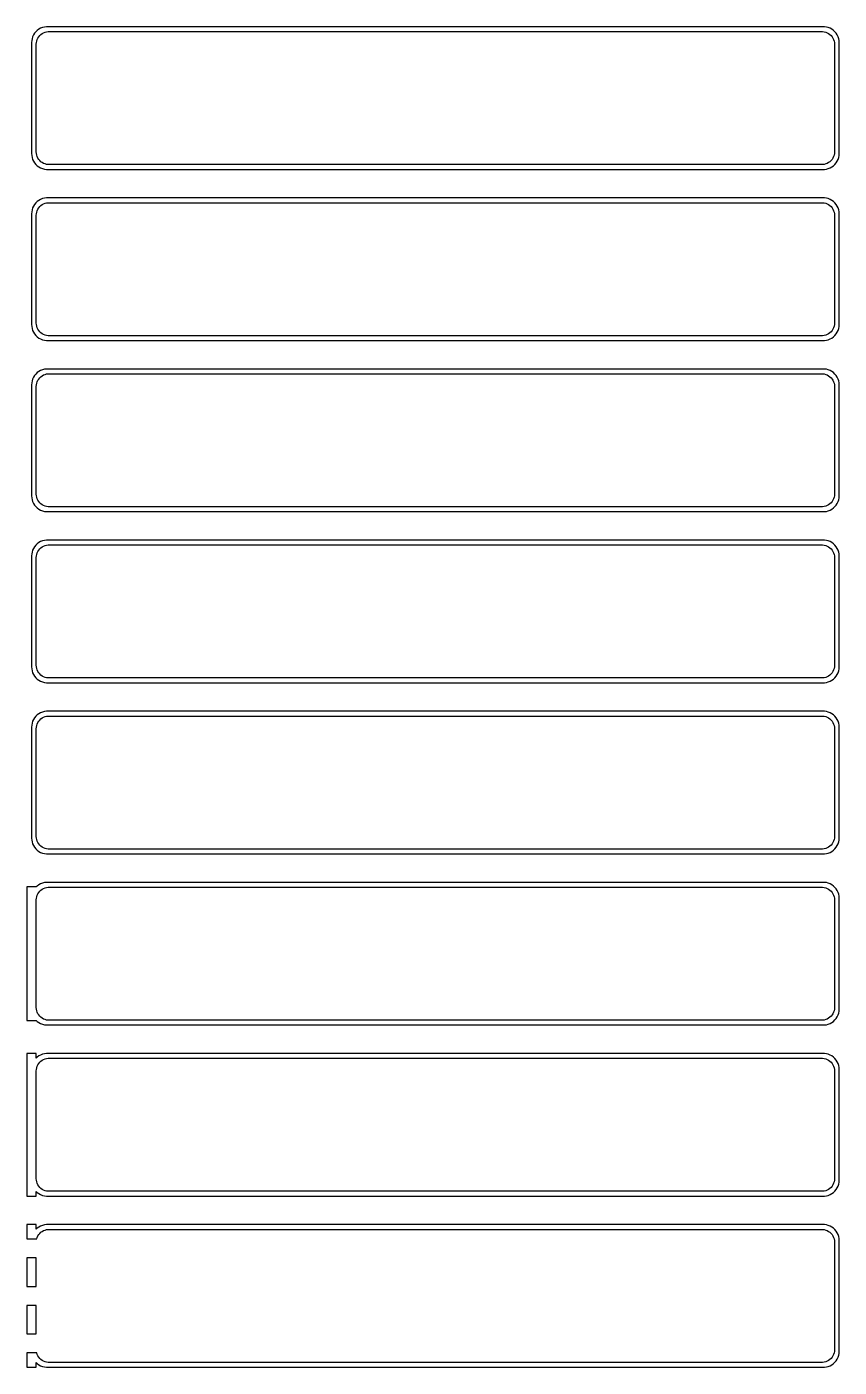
# Model space of a CAD drawing. Header units: metres. Extents: x -129 to 128, y 788 to 1588.
# Drawn here: x -129 to 127.5, y 1165.5 to 1588.5 of the extents above; entities that cross this region are included whole.
import ezdxf

# ---------------------------------------------------------------- set-up
doc = ezdxf.new("R2010")
doc.units = ezdxf.units.M

msp = doc.modelspace()

# ---------------------------------------------------------------- linework, layer by layer
for p, q in [((-126.545, 1586.44), (-126.882, 1585.91)), ((-126.145, 1586.92), (-126.545, 1586.44)), ((-125.687, 1587.35), (-126.145, 1586.92)), ((-125.179, 1587.72), (-125.687, 1587.35)), ((-124.629, 1588.02), (-125.179, 1587.72)), ((-124.045, 1588.26), (-124.629, 1588.02)), ((-124.55, 1586.08), (-124.143, 1586.38)), ((-124.143, 1586.38), (-123.703, 1586.62)), ((-123.437, 1588.41), (-124.045, 1588.26)), ((-123.703, 1586.62), (-123.236, 1586.8)), ((-122.814, 1588.49), (-123.437, 1588.41)), ((-123.236, 1586.8), (-122.75, 1586.93)), ((122.814, 1588.49), (-122.814, 1588.49)), ((-122.75, 1586.93), (-122.251, 1586.99)), ((-122.251, 1586.99), (122.251, 1586.99)), ((122.251, 1586.99), (122.75, 1586.93)), ((122.75, 1586.93), (123.236, 1586.8)), ((123.437, 1588.41), (122.814, 1588.49)), ((123.236, 1586.8), (123.703, 1586.62)), ((124.045, 1588.26), (123.437, 1588.41)), ((123.703, 1586.62), (124.143, 1586.38)), ((124.629, 1588.02), (124.045, 1588.26)), ((124.143, 1586.38), (124.55, 1586.08)), ((125.179, 1587.72), (124.629, 1588.02)), ((125.687, 1587.35), (125.179, 1587.72)), ((126.145, 1586.92), (125.687, 1587.35)), ((126.545, 1586.44), (126.145, 1586.92)), ((126.882, 1585.91), (126.545, 1586.44)), ((-127.461, 1584.13), (-127.5, 1583.5)), ((-127.5, 1583.5), (-127.5, 1548.5)), ((-127.343, 1584.74), (-127.461, 1584.13)), ((-127.149, 1585.34), (-127.343, 1584.74)), ((-126.882, 1585.91), (-127.149, 1585.34)), ((-126, 1583), (-125.968, 1583.5)), ((-126, 1549), (-126, 1583)), ((-125.968, 1583.5), (-125.874, 1583.99)), ((-125.874, 1583.99), (-125.719, 1584.47)), ((-125.719, 1584.47), (-125.505, 1584.93)), ((-125.505, 1584.93), (-125.236, 1585.35)), ((-125.236, 1585.35), (-124.916, 1585.74)), ((-124.916, 1585.74), (-124.55, 1586.08)), ((124.55, 1586.08), (124.916, 1585.74)), ((124.916, 1585.74), (125.236, 1585.35)), ((125.236, 1585.35), (125.505, 1584.93)), ((125.505, 1584.93), (125.719, 1584.47)), ((125.719, 1584.47), (125.874, 1583.99)), ((125.874, 1583.99), (125.968, 1583.5)), ((125.968, 1583.5), (126, 1583)), ((126, 1583), (126, 1549)), ((127.149, 1585.34), (126.882, 1585.91)), ((127.343, 1584.74), (127.149, 1585.34)), ((127.461, 1584.13), (127.343, 1584.74)), ((127.5, 1583.5), (127.461, 1584.13)), ((127.5, 1548.5), (127.5, 1583.5)), ((-127.5, 1548.5), (-127.461, 1547.87)), ((-125.968, 1548.5), (-126, 1549)), ((-125.874, 1548.01), (-125.968, 1548.5)), ((125.968, 1548.5), (125.874, 1548.01)), ((126, 1549), (125.968, 1548.5)), ((127.461, 1547.87), (127.5, 1548.5)), ((-127.461, 1547.87), (-127.343, 1547.26)), ((-127.343, 1547.26), (-127.149, 1546.66)), ((-127.149, 1546.66), (-126.882, 1546.09)), ((-126.882, 1546.09), (-126.545, 1545.56)), ((-126.545, 1545.56), (-126.145, 1545.08)), ((-126.145, 1545.08), (-125.687, 1544.65)), ((-125.719, 1547.53), (-125.874, 1548.01)), ((-125.505, 1547.07), (-125.719, 1547.53)), ((-125.687, 1544.65), (-125.179, 1544.28)), ((-125.236, 1546.65), (-125.505, 1547.07)), ((-124.916, 1546.26), (-125.236, 1546.65)), ((-125.179, 1544.28), (-124.629, 1543.98)), ((-124.55, 1545.92), (-124.916, 1546.26)), ((-124.629, 1543.98), (-124.045, 1543.74)), ((-124.143, 1545.62), (-124.55, 1545.92)), ((-123.703, 1545.38), (-124.143, 1545.62)), ((-123.236, 1545.2), (-123.703, 1545.38)), ((-122.75, 1545.07), (-123.236, 1545.2)), ((-122.251, 1545.01), (-122.75, 1545.07)), ((122.251, 1545.01), (-122.251, 1545.01)), ((122.75, 1545.07), (122.251, 1545.01)), ((123.236, 1545.2), (122.75, 1545.07)), ((123.703, 1545.38), (123.236, 1545.2)), ((124.143, 1545.62), (123.703, 1545.38)), ((124.045, 1543.74), (124.629, 1543.98)), ((124.55, 1545.92), (124.143, 1545.62)), ((124.916, 1546.26), (124.55, 1545.92)), ((124.629, 1543.98), (125.179, 1544.28)), ((125.236, 1546.65), (124.916, 1546.26)), ((125.179, 1544.28), (125.687, 1544.65)), ((125.505, 1547.07), (125.236, 1546.65)), ((125.719, 1547.53), (125.505, 1547.07)), ((125.687, 1544.65), (126.145, 1545.08)), ((125.874, 1548.01), (125.719, 1547.53)), ((126.145, 1545.08), (126.545, 1545.56)), ((126.545, 1545.56), (126.882, 1546.09)), ((126.882, 1546.09), (127.149, 1546.66)), ((127.149, 1546.66), (127.343, 1547.26)), ((127.343, 1547.26), (127.461, 1547.87)), ((-124.045, 1543.74), (-123.437, 1543.59)), ((-123.437, 1543.59), (-122.814, 1543.51)), ((-122.814, 1543.51), (122.814, 1543.51)), ((122.814, 1543.51), (123.437, 1543.59)), ((123.437, 1543.59), (124.045, 1543.74)), ((-127.149, 1531.34), (-127.343, 1530.74)), ((-126.882, 1531.91), (-127.149, 1531.34)), ((-126.545, 1532.44), (-126.882, 1531.91)), ((-126.145, 1532.92), (-126.545, 1532.44)), ((-125.687, 1533.35), (-126.145, 1532.92)), ((-125.179, 1533.72), (-125.687, 1533.35)), ((-125.505, 1530.93), (-125.236, 1531.35)), ((-125.236, 1531.35), (-124.916, 1531.74)), ((-124.629, 1534.02), (-125.179, 1533.72)), ((-124.916, 1531.74), (-124.55, 1532.08)), ((-124.045, 1534.26), (-124.629, 1534.02)), ((-124.55, 1532.08), (-124.143, 1532.38)), ((-124.143, 1532.38), (-123.703, 1532.62)), ((-123.437, 1534.41), (-124.045, 1534.26)), ((-123.703, 1532.62), (-123.236, 1532.8)), ((-122.814, 1534.49), (-123.437, 1534.41)), ((-123.236, 1532.8), (-122.75, 1532.93)), ((122.814, 1534.49), (-122.814, 1534.49)), ((-122.75, 1532.93), (-122.251, 1532.99)), ((-122.251, 1532.99), (122.251, 1532.99)), ((122.251, 1532.99), (122.75, 1532.93)), ((122.75, 1532.93), (123.236, 1532.8)), ((123.437, 1534.41), (122.814, 1534.49)), ((123.236, 1532.8), (123.703, 1532.62)), ((124.045, 1534.26), (123.437, 1534.41)), ((123.703, 1532.62), (124.143, 1532.38)), ((124.629, 1534.02), (124.045, 1534.26)), ((124.143, 1532.38), (124.55, 1532.08)), ((124.55, 1532.08), (124.916, 1531.74)), ((125.179, 1533.72), (124.629, 1534.02)), ((124.916, 1531.74), (125.236, 1531.35)), ((125.687, 1533.35), (125.179, 1533.72)), ((125.236, 1531.35), (125.505, 1530.93)), ((126.145, 1532.92), (125.687, 1533.35)), ((126.545, 1532.44), (126.145, 1532.92)), ((126.882, 1531.91), (126.545, 1532.44)), ((127.149, 1531.34), (126.882, 1531.91)), ((127.343, 1530.74), (127.149, 1531.34)), ((-127.461, 1530.13), (-127.5, 1529.5)), ((-127.5, 1529.5), (-127.5, 1494.5)), ((-127.343, 1530.74), (-127.461, 1530.13)), ((-126, 1529), (-125.968, 1529.5)), ((-126, 1495), (-126, 1529)), ((-125.968, 1529.5), (-125.874, 1529.99)), ((-125.874, 1529.99), (-125.719, 1530.47)), ((-125.719, 1530.47), (-125.505, 1530.93)), ((125.505, 1530.93), (125.719, 1530.47)), ((125.719, 1530.47), (125.874, 1529.99)), ((125.874, 1529.99), (125.968, 1529.5)), ((125.968, 1529.5), (126, 1529)), ((126, 1529), (126, 1495)), ((127.461, 1530.13), (127.343, 1530.74)), ((127.5, 1529.5), (127.461, 1530.13)), ((127.5, 1494.5), (127.5, 1529.5)), ((-127.5, 1494.5), (-127.461, 1493.87)), ((-127.461, 1493.87), (-127.343, 1493.26)), ((-127.343, 1493.26), (-127.149, 1492.66)), ((-125.968, 1494.5), (-126, 1495)), ((-125.874, 1494.01), (-125.968, 1494.5)), ((-125.719, 1493.53), (-125.874, 1494.01)), ((-125.505, 1493.07), (-125.719, 1493.53)), ((125.719, 1493.53), (125.505, 1493.07)), ((125.874, 1494.01), (125.719, 1493.53)), ((125.968, 1494.5), (125.874, 1494.01)), ((126, 1495), (125.968, 1494.5)), ((127.149, 1492.66), (127.343, 1493.26)), ((127.343, 1493.26), (127.461, 1493.87)), ((127.461, 1493.87), (127.5, 1494.5)), ((-127.149, 1492.66), (-126.882, 1492.09)), ((-126.882, 1492.09), (-126.545, 1491.56)), ((-126.545, 1491.56), (-126.145, 1491.08)), ((-126.145, 1491.08), (-125.687, 1490.65)), ((-125.687, 1490.65), (-125.179, 1490.28)), ((-125.236, 1492.65), (-125.505, 1493.07)), ((-124.916, 1492.26), (-125.236, 1492.65)), ((-125.179, 1490.28), (-124.629, 1489.98)), ((-124.55, 1491.92), (-124.916, 1492.26)), ((-124.629, 1489.98), (-124.045, 1489.74)), ((-124.143, 1491.62), (-124.55, 1491.92)), ((-123.703, 1491.38), (-124.143, 1491.62)), ((-124.045, 1489.74), (-123.437, 1489.59)), ((-123.236, 1491.2), (-123.703, 1491.38)), ((-123.437, 1489.59), (-122.814, 1489.51)), ((-122.75, 1491.07), (-123.236, 1491.2)), ((-122.814, 1489.51), (122.814, 1489.51)), ((-122.251, 1491.01), (-122.75, 1491.07)), ((122.251, 1491.01), (-122.251, 1491.01)), ((122.75, 1491.07), (122.251, 1491.01)), ((123.236, 1491.2), (122.75, 1491.07)), ((122.814, 1489.51), (123.437, 1489.59)), ((123.703, 1491.38), (123.236, 1491.2)), ((123.437, 1489.59), (124.045, 1489.74)), ((124.143, 1491.62), (123.703, 1491.38)), ((124.045, 1489.74), (124.629, 1489.98)), ((124.55, 1491.92), (124.143, 1491.62)), ((124.916, 1492.26), (124.55, 1491.92)), ((124.629, 1489.98), (125.179, 1490.28)), ((125.236, 1492.65), (124.916, 1492.26)), ((125.179, 1490.28), (125.687, 1490.65)), ((125.505, 1493.07), (125.236, 1492.65)), ((125.687, 1490.65), (126.145, 1491.08)), ((126.145, 1491.08), (126.545, 1491.56)), ((126.545, 1491.56), (126.882, 1492.09)), ((126.882, 1492.09), (127.149, 1492.66)), ((-122.814, 1480.49), (-123.437, 1480.41)), ((122.814, 1480.49), (-122.814, 1480.49)), ((123.437, 1480.41), (122.814, 1480.49)), ((-127.343, 1476.74), (-127.461, 1476.13)), ((-127.149, 1477.34), (-127.343, 1476.74)), ((-126.882, 1477.91), (-127.149, 1477.34)), ((-126.545, 1478.44), (-126.882, 1477.91)), ((-126.145, 1478.92), (-126.545, 1478.44)), ((-125.687, 1479.35), (-126.145, 1478.92)), ((-125.874, 1475.99), (-125.719, 1476.47)), ((-125.719, 1476.47), (-125.505, 1476.93)), ((-125.179, 1479.72), (-125.687, 1479.35)), ((-125.505, 1476.93), (-125.236, 1477.35)), ((-125.236, 1477.35), (-124.916, 1477.74)), ((-124.629, 1480.02), (-125.179, 1479.72)), ((-124.916, 1477.74), (-124.55, 1478.08)), ((-124.045, 1480.26), (-124.629, 1480.02)), ((-124.55, 1478.08), (-124.143, 1478.38)), ((-124.143, 1478.38), (-123.703, 1478.62)), ((-123.437, 1480.41), (-124.045, 1480.26)), ((-123.703, 1478.62), (-123.236, 1478.8)), ((-123.236, 1478.8), (-122.75, 1478.93)), ((-122.75, 1478.93), (-122.251, 1478.99)), ((-122.251, 1478.99), (122.251, 1478.99)), ((122.251, 1478.99), (122.75, 1478.93)), ((122.75, 1478.93), (123.236, 1478.8)), ((123.236, 1478.8), (123.703, 1478.62)), ((124.045, 1480.26), (123.437, 1480.41)), ((123.703, 1478.62), (124.143, 1478.38)), ((124.629, 1480.02), (124.045, 1480.26)), ((124.143, 1478.38), (124.55, 1478.08)), ((124.55, 1478.08), (124.916, 1477.74)), ((125.179, 1479.72), (124.629, 1480.02)), ((124.916, 1477.74), (125.236, 1477.35)), ((125.687, 1479.35), (125.179, 1479.72)), ((125.236, 1477.35), (125.505, 1476.93)), ((125.505, 1476.93), (125.719, 1476.47)), ((126.145, 1478.92), (125.687, 1479.35)), ((125.719, 1476.47), (125.874, 1475.99)), ((126.545, 1478.44), (126.145, 1478.92)), ((126.882, 1477.91), (126.545, 1478.44)), ((127.149, 1477.34), (126.882, 1477.91)), ((127.343, 1476.74), (127.149, 1477.34)), ((127.461, 1476.13), (127.343, 1476.74)), ((-127.461, 1476.13), (-127.5, 1475.5)), ((-127.5, 1475.5), (-127.5, 1440.5)), ((-126, 1475), (-125.968, 1475.5)), ((-126, 1441), (-126, 1475)), ((-125.968, 1475.5), (-125.874, 1475.99)), ((125.874, 1475.99), (125.968, 1475.5)), ((125.968, 1475.5), (126, 1475)), ((126, 1475), (126, 1441)), ((127.5, 1475.5), (127.461, 1476.13)), ((127.5, 1440.5), (127.5, 1475.5)), ((-127.5, 1440.5), (-127.461, 1439.87)), ((-127.461, 1439.87), (-127.343, 1439.26)), ((-127.343, 1439.26), (-127.149, 1438.66)), ((-127.149, 1438.66), (-126.882, 1438.09)), ((-125.968, 1440.5), (-126, 1441)), ((-125.874, 1440.01), (-125.968, 1440.5)), ((-125.719, 1439.53), (-125.874, 1440.01)), ((-125.505, 1439.07), (-125.719, 1439.53)), ((-125.236, 1438.65), (-125.505, 1439.07)), ((-124.916, 1438.26), (-125.236, 1438.65)), ((-124.55, 1437.92), (-124.916, 1438.26)), ((124.916, 1438.26), (124.55, 1437.92)), ((125.236, 1438.65), (124.916, 1438.26)), ((125.505, 1439.07), (125.236, 1438.65)), ((125.719, 1439.53), (125.505, 1439.07)), ((125.874, 1440.01), (125.719, 1439.53)), ((125.968, 1440.5), (125.874, 1440.01)), ((126, 1441), (125.968, 1440.5)), ((126.882, 1438.09), (127.149, 1438.66)), ((127.149, 1438.66), (127.343, 1439.26)), ((127.343, 1439.26), (127.461, 1439.87)), ((127.461, 1439.87), (127.5, 1440.5)), ((-126.882, 1438.09), (-126.545, 1437.56)), ((-126.545, 1437.56), (-126.145, 1437.08)), ((-126.145, 1437.08), (-125.687, 1436.65)), ((-125.687, 1436.65), (-125.179, 1436.28)), ((-125.179, 1436.28), (-124.629, 1435.98)), ((-124.629, 1435.98), (-124.045, 1435.74)), ((-124.143, 1437.62), (-124.55, 1437.92)), ((-123.703, 1437.38), (-124.143, 1437.62)), ((-124.045, 1435.74), (-123.437, 1435.59)), ((-123.236, 1437.2), (-123.703, 1437.38)), ((-123.437, 1435.59), (-122.814, 1435.51)), ((-122.75, 1437.07), (-123.236, 1437.2)), ((-122.814, 1435.51), (122.814, 1435.51)), ((-122.251, 1437.01), (-122.75, 1437.07)), ((122.251, 1437.01), (-122.251, 1437.01)), ((122.75, 1437.07), (122.251, 1437.01)), ((123.236, 1437.2), (122.75, 1437.07)), ((122.814, 1435.51), (123.437, 1435.59)), ((123.703, 1437.38), (123.236, 1437.2)), ((123.437, 1435.59), (124.045, 1435.74)), ((124.143, 1437.62), (123.703, 1437.38)), ((124.045, 1435.74), (124.629, 1435.98)), ((124.55, 1437.92), (124.143, 1437.62)), ((124.629, 1435.98), (125.179, 1436.28)), ((125.179, 1436.28), (125.687, 1436.65)), ((125.687, 1436.65), (126.145, 1437.08)), ((126.145, 1437.08), (126.545, 1437.56)), ((126.545, 1437.56), (126.882, 1438.09)), ((-125.179, 1425.72), (-125.687, 1425.35)), ((-124.629, 1426.02), (-125.179, 1425.72)), ((-124.045, 1426.26), (-124.629, 1426.02)), ((-123.437, 1426.41), (-124.045, 1426.26)), ((-122.814, 1426.49), (-123.437, 1426.41)), ((122.814, 1426.49), (-122.814, 1426.49)), ((123.437, 1426.41), (122.814, 1426.49)), ((124.045, 1426.26), (123.437, 1426.41)), ((124.629, 1426.02), (124.045, 1426.26)), ((125.179, 1425.72), (124.629, 1426.02)), ((125.687, 1425.35), (125.179, 1425.72)), ((-127.461, 1422.13), (-127.5, 1421.5)), ((-127.5, 1421.5), (-127.5, 1386.5)), ((-127.343, 1422.74), (-127.461, 1422.13)), ((-127.149, 1423.34), (-127.343, 1422.74)), ((-126.882, 1423.91), (-127.149, 1423.34)), ((-126.545, 1424.44), (-126.882, 1423.91)), ((-126.145, 1424.92), (-126.545, 1424.44)), ((-125.687, 1425.35), (-126.145, 1424.92)), ((-126, 1421), (-125.968, 1421.5)), ((-125.968, 1421.5), (-125.874, 1421.99)), ((-125.874, 1421.99), (-125.719, 1422.47)), ((-125.719, 1422.47), (-125.505, 1422.93)), ((-125.505, 1422.93), (-125.236, 1423.35)), ((-125.236, 1423.35), (-124.916, 1423.74)), ((-124.916, 1423.74), (-124.55, 1424.08)), ((-124.55, 1424.08), (-124.143, 1424.38)), ((-124.143, 1424.38), (-123.703, 1424.62)), ((-123.703, 1424.62), (-123.236, 1424.8)), ((-123.236, 1424.8), (-122.75, 1424.93)), ((-122.75, 1424.93), (-122.251, 1424.99)), ((-122.251, 1424.99), (122.251, 1424.99)), ((122.251, 1424.99), (122.75, 1424.93)), ((122.75, 1424.93), (123.236, 1424.8)), ((123.236, 1424.8), (123.703, 1424.62)), ((123.703, 1424.62), (124.143, 1424.38)), ((124.143, 1424.38), (124.55, 1424.08)), ((124.55, 1424.08), (124.916, 1423.74)), ((124.916, 1423.74), (125.236, 1423.35)), ((125.236, 1423.35), (125.505, 1422.93)), ((125.505, 1422.93), (125.719, 1422.47)), ((126.145, 1424.92), (125.687, 1425.35)), ((125.719, 1422.47), (125.874, 1421.99)), ((125.874, 1421.99), (125.968, 1421.5)), ((125.968, 1421.5), (126, 1421)), ((126.545, 1424.44), (126.145, 1424.92)), ((126.882, 1423.91), (126.545, 1424.44)), ((127.149, 1423.34), (126.882, 1423.91)), ((127.343, 1422.74), (127.149, 1423.34)), ((127.461, 1422.13), (127.343, 1422.74)), ((127.5, 1421.5), (127.461, 1422.13)), ((127.5, 1386.5), (127.5, 1421.5)), ((-126, 1387), (-126, 1421)), ((126, 1421), (126, 1387)), ((-127.5, 1386.5), (-127.461, 1385.87)), ((-127.461, 1385.87), (-127.343, 1385.26)), ((-127.343, 1385.26), (-127.149, 1384.66)), ((-127.149, 1384.66), (-126.882, 1384.09)), ((-126.882, 1384.09), (-126.545, 1383.56)), ((-126.545, 1383.56), (-126.145, 1383.08)), ((-125.968, 1386.5), (-126, 1387)), ((-125.874, 1386.01), (-125.968, 1386.5)), ((-125.719, 1385.53), (-125.874, 1386.01)), ((-125.505, 1385.07), (-125.719, 1385.53)), ((-125.236, 1384.65), (-125.505, 1385.07)), ((-124.916, 1384.26), (-125.236, 1384.65)), ((-124.55, 1383.92), (-124.916, 1384.26)), ((-124.143, 1383.62), (-124.55, 1383.92)), ((-123.703, 1383.38), (-124.143, 1383.62)), ((-123.236, 1383.2), (-123.703, 1383.38)), ((-122.75, 1383.07), (-123.236, 1383.2)), ((123.236, 1383.2), (122.75, 1383.07)), ((123.703, 1383.38), (123.236, 1383.2)), ((124.143, 1383.62), (123.703, 1383.38)), ((124.55, 1383.92), (124.143, 1383.62)), ((124.916, 1384.26), (124.55, 1383.92)), ((125.236, 1384.65), (124.916, 1384.26)), ((125.505, 1385.07), (125.236, 1384.65)), ((125.719, 1385.53), (125.505, 1385.07)), ((125.874, 1386.01), (125.719, 1385.53)), ((125.968, 1386.5), (125.874, 1386.01)), ((126, 1387), (125.968, 1386.5)), ((126.145, 1383.08), (126.545, 1383.56)), ((126.545, 1383.56), (126.882, 1384.09)), ((126.882, 1384.09), (127.149, 1384.66)), ((127.149, 1384.66), (127.343, 1385.26)), ((127.343, 1385.26), (127.461, 1385.87)), ((127.461, 1385.87), (127.5, 1386.5)), ((-126.145, 1383.08), (-125.687, 1382.65)), ((-125.687, 1382.65), (-125.179, 1382.28)), ((-125.179, 1382.28), (-124.629, 1381.98)), ((-124.629, 1381.98), (-124.045, 1381.74)), ((-124.045, 1381.74), (-123.437, 1381.59)), ((-123.437, 1381.59), (-122.814, 1381.51)), ((-122.814, 1381.51), (122.814, 1381.51)), ((-122.251, 1383.01), (-122.75, 1383.07)), ((122.251, 1383.01), (-122.251, 1383.01)), ((122.75, 1383.07), (122.251, 1383.01)), ((122.814, 1381.51), (123.437, 1381.59)), ((123.437, 1381.59), (124.045, 1381.74)), ((124.045, 1381.74), (124.629, 1381.98)), ((124.629, 1381.98), (125.179, 1382.28)), ((125.179, 1382.28), (125.687, 1382.65)), ((125.687, 1382.65), (126.145, 1383.08)), ((-126.145, 1370.92), (-126.545, 1370.44)), ((-125.687, 1371.35), (-126.145, 1370.92)), ((-125.179, 1371.72), (-125.687, 1371.35)), ((-124.629, 1372.02), (-125.179, 1371.72)), ((-124.045, 1372.26), (-124.629, 1372.02)), ((-124.143, 1370.38), (-123.703, 1370.62)), ((-123.437, 1372.41), (-124.045, 1372.26)), ((-123.703, 1370.62), (-123.236, 1370.8)), ((-122.814, 1372.49), (-123.437, 1372.41)), ((-123.236, 1370.8), (-122.75, 1370.93)), ((122.814, 1372.49), (-122.814, 1372.49)), ((-122.75, 1370.93), (-122.251, 1370.99)), ((-122.251, 1370.99), (122.251, 1370.99)), ((122.251, 1370.99), (122.75, 1370.93)), ((122.75, 1370.93), (123.236, 1370.8)), ((123.437, 1372.41), (122.814, 1372.49)), ((123.236, 1370.8), (123.703, 1370.62)), ((124.045, 1372.26), (123.437, 1372.41)), ((123.703, 1370.62), (124.143, 1370.38)), ((124.629, 1372.02), (124.045, 1372.26)), ((125.179, 1371.72), (124.629, 1372.02)), ((125.687, 1371.35), (125.179, 1371.72)), ((126.145, 1370.92), (125.687, 1371.35)), ((126.545, 1370.44), (126.145, 1370.92)), ((-127.461, 1368.13), (-127.5, 1367.5)), ((-127.5, 1367.5), (-127.5, 1332.5)), ((-127.343, 1368.74), (-127.461, 1368.13)), ((-127.149, 1369.34), (-127.343, 1368.74)), ((-126.882, 1369.91), (-127.149, 1369.34)), ((-126.545, 1370.44), (-126.882, 1369.91)), ((-126, 1367), (-125.968, 1367.5)), ((-126, 1333), (-126, 1367)), ((-125.968, 1367.5), (-125.874, 1367.99)), ((-125.874, 1367.99), (-125.719, 1368.47)), ((-125.719, 1368.47), (-125.505, 1368.93)), ((-125.505, 1368.93), (-125.236, 1369.35)), ((-125.236, 1369.35), (-124.916, 1369.74)), ((-124.916, 1369.74), (-124.55, 1370.08)), ((-124.55, 1370.08), (-124.143, 1370.38)), ((124.143, 1370.38), (124.55, 1370.08)), ((124.55, 1370.08), (124.916, 1369.74)), ((124.916, 1369.74), (125.236, 1369.35)), ((125.236, 1369.35), (125.505, 1368.93)), ((125.505, 1368.93), (125.719, 1368.47)), ((125.719, 1368.47), (125.874, 1367.99)), ((125.874, 1367.99), (125.968, 1367.5)), ((125.968, 1367.5), (126, 1367)), ((126, 1367), (126, 1333)), ((126.882, 1369.91), (126.545, 1370.44)), ((127.149, 1369.34), (126.882, 1369.91)), ((127.343, 1368.74), (127.149, 1369.34)), ((127.461, 1368.13), (127.343, 1368.74)), ((127.5, 1367.5), (127.461, 1368.13)), ((127.5, 1332.5), (127.5, 1367.5)), ((-127.5, 1332.5), (-127.461, 1331.87)), ((-125.968, 1332.5), (-126, 1333)), ((-125.874, 1332.01), (-125.968, 1332.5)), ((125.968, 1332.5), (125.874, 1332.01)), ((126, 1333), (125.968, 1332.5)), ((127.461, 1331.87), (127.5, 1332.5)), ((-127.461, 1331.87), (-127.343, 1331.26)), ((-127.343, 1331.26), (-127.149, 1330.66)), ((-127.149, 1330.66), (-126.882, 1330.09)), ((-126.882, 1330.09), (-126.545, 1329.56)), ((-126.545, 1329.56), (-126.145, 1329.08)), ((-126.145, 1329.08), (-125.687, 1328.65)), ((-125.719, 1331.53), (-125.874, 1332.01)), ((-125.505, 1331.07), (-125.719, 1331.53)), ((-125.687, 1328.65), (-125.179, 1328.28)), ((-125.236, 1330.65), (-125.505, 1331.07)), ((-124.916, 1330.26), (-125.236, 1330.65)), ((-125.179, 1328.28), (-124.629, 1327.98)), ((-124.55, 1329.92), (-124.916, 1330.26)), ((-124.143, 1329.62), (-124.55, 1329.92)), ((-123.703, 1329.38), (-124.143, 1329.62)), ((-123.236, 1329.2), (-123.703, 1329.38)), ((-122.75, 1329.07), (-123.236, 1329.2)), ((-122.251, 1329.01), (-122.75, 1329.07)), ((122.251, 1329.01), (-122.251, 1329.01)), ((122.75, 1329.07), (122.251, 1329.01)), ((123.236, 1329.2), (122.75, 1329.07)), ((123.703, 1329.38), (123.236, 1329.2)), ((124.143, 1329.62), (123.703, 1329.38)), ((124.55, 1329.92), (124.143, 1329.62)), ((124.916, 1330.26), (124.55, 1329.92)), ((124.629, 1327.98), (125.179, 1328.28)), ((125.236, 1330.65), (124.916, 1330.26)), ((125.179, 1328.28), (125.687, 1328.65)), ((125.505, 1331.07), (125.236, 1330.65)), ((125.719, 1331.53), (125.505, 1331.07)), ((125.687, 1328.65), (126.145, 1329.08)), ((125.874, 1332.01), (125.719, 1331.53)), ((126.145, 1329.08), (126.545, 1329.56)), ((126.545, 1329.56), (126.882, 1330.09)), ((126.882, 1330.09), (127.149, 1330.66)), ((127.149, 1330.66), (127.343, 1331.26)), ((127.343, 1331.26), (127.461, 1331.87)), ((-124.629, 1327.98), (-124.045, 1327.74)), ((-124.045, 1327.74), (-123.437, 1327.59)), ((-123.437, 1327.59), (-122.814, 1327.51)), ((-122.814, 1327.51), (122.814, 1327.51)), ((122.814, 1327.51), (123.437, 1327.59)), ((123.437, 1327.59), (124.045, 1327.74)), ((124.045, 1327.74), (124.629, 1327.98)), ((-126, 1317.06), (-129, 1317.06)), ((-129, 1317.06), (-129, 1274.94)), ((-125.687, 1317.35), (-126, 1317.06)), ((-125.179, 1317.72), (-125.687, 1317.35)), ((-125.236, 1315.35), (-124.916, 1315.74)), ((-124.629, 1318.02), (-125.179, 1317.72)), ((-124.916, 1315.74), (-124.55, 1316.08)), ((-124.045, 1318.26), (-124.629, 1318.02)), ((-124.55, 1316.08), (-124.143, 1316.38)), ((-124.143, 1316.38), (-123.703, 1316.62)), ((-123.437, 1318.41), (-124.045, 1318.26)), ((-123.703, 1316.62), (-123.236, 1316.8)), ((-122.814, 1318.49), (-123.437, 1318.41)), ((-123.236, 1316.8), (-122.75, 1316.93)), ((122.814, 1318.49), (-122.814, 1318.49)), ((-122.75, 1316.93), (-122.251, 1316.99)), ((-122.251, 1316.99), (122.251, 1316.99)), ((122.251, 1316.99), (122.75, 1316.93)), ((122.75, 1316.93), (123.236, 1316.8)), ((123.437, 1318.41), (122.814, 1318.49)), ((123.236, 1316.8), (123.703, 1316.62)), ((124.045, 1318.26), (123.437, 1318.41)), ((123.703, 1316.62), (124.143, 1316.38)), ((124.629, 1318.02), (124.045, 1318.26)), ((124.143, 1316.38), (124.55, 1316.08)), ((124.55, 1316.08), (124.916, 1315.74)), ((125.179, 1317.72), (124.629, 1318.02)), ((124.916, 1315.74), (125.236, 1315.35)), ((125.687, 1317.35), (125.179, 1317.72)), ((126.145, 1316.92), (125.687, 1317.35)), ((126.545, 1316.44), (126.145, 1316.92)), ((126.882, 1315.91), (126.545, 1316.44)), ((127.149, 1315.34), (126.882, 1315.91)), ((-126, 1313), (-125.968, 1313.5)), ((-126, 1279), (-126, 1313)), ((-125.968, 1313.5), (-125.874, 1313.99)), ((-125.874, 1313.99), (-125.719, 1314.47)), ((-125.719, 1314.47), (-125.505, 1314.93)), ((-125.505, 1314.93), (-125.236, 1315.35)), ((125.236, 1315.35), (125.505, 1314.93)), ((125.505, 1314.93), (125.719, 1314.47)), ((125.719, 1314.47), (125.874, 1313.99)), ((125.874, 1313.99), (125.968, 1313.5)), ((125.968, 1313.5), (126, 1313)), ((126, 1313), (126, 1279)), ((127.343, 1314.74), (127.149, 1315.34)), ((127.461, 1314.13), (127.343, 1314.74)), ((127.5, 1313.5), (127.461, 1314.13)), ((127.5, 1278.5), (127.5, 1313.5)), ((-125.968, 1278.5), (-126, 1279)), ((-125.874, 1278.01), (-125.968, 1278.5)), ((-125.719, 1277.53), (-125.874, 1278.01)), ((-125.505, 1277.07), (-125.719, 1277.53)), ((125.719, 1277.53), (125.505, 1277.07)), ((125.874, 1278.01), (125.719, 1277.53)), ((125.968, 1278.5), (125.874, 1278.01)), ((126, 1279), (125.968, 1278.5)), ((127.343, 1277.26), (127.461, 1277.87)), ((127.461, 1277.87), (127.5, 1278.5)), ((-129, 1274.94), (-126, 1274.94)), ((-126, 1274.94), (-125.687, 1274.65)), ((-125.687, 1274.65), (-125.179, 1274.28)), ((-125.236, 1276.65), (-125.505, 1277.07)), ((-124.916, 1276.26), (-125.236, 1276.65)), ((-125.179, 1274.28), (-124.629, 1273.98)), ((-124.55, 1275.92), (-124.916, 1276.26)), ((-124.629, 1273.98), (-124.045, 1273.74)), ((-124.143, 1275.62), (-124.55, 1275.92)), ((-123.703, 1275.38), (-124.143, 1275.62)), ((-124.045, 1273.74), (-123.437, 1273.59)), ((-123.236, 1275.2), (-123.703, 1275.38)), ((-123.437, 1273.59), (-122.814, 1273.51)), ((-122.75, 1275.07), (-123.236, 1275.2)), ((-122.814, 1273.51), (122.814, 1273.51)), ((-122.251, 1275.01), (-122.75, 1275.07)), ((122.251, 1275.01), (-122.251, 1275.01)), ((122.75, 1275.07), (122.251, 1275.01)), ((123.236, 1275.2), (122.75, 1275.07)), ((122.814, 1273.51), (123.437, 1273.59)), ((123.703, 1275.38), (123.236, 1275.2)), ((123.437, 1273.59), (124.045, 1273.74)), ((124.143, 1275.62), (123.703, 1275.38)), ((124.045, 1273.74), (124.629, 1273.98)), ((124.55, 1275.92), (124.143, 1275.62)), ((124.916, 1276.26), (124.55, 1275.92)), ((124.629, 1273.98), (125.179, 1274.28)), ((125.236, 1276.65), (124.916, 1276.26)), ((125.179, 1274.28), (125.687, 1274.65)), ((125.505, 1277.07), (125.236, 1276.65)), ((125.687, 1274.65), (126.145, 1275.08)), ((126.145, 1275.08), (126.545, 1275.56)), ((126.545, 1275.56), (126.882, 1276.09)), ((126.882, 1276.09), (127.149, 1276.66)), ((127.149, 1276.66), (127.343, 1277.26)), ((-126, 1264.47), (-129, 1264.47)), ((-129, 1264.47), (-129, 1219.53)), ((-126, 1263.06), (-126, 1264.47)), ((-125.687, 1263.35), (-126, 1263.06)), ((-125.719, 1260.47), (-125.505, 1260.93)), ((-125.179, 1263.72), (-125.687, 1263.35)), ((-125.505, 1260.93), (-125.236, 1261.35)), ((-125.236, 1261.35), (-124.916, 1261.74)), ((-124.629, 1264.02), (-125.179, 1263.72)), ((-124.916, 1261.74), (-124.55, 1262.08)), ((-124.045, 1264.26), (-124.629, 1264.02)), ((-124.55, 1262.08), (-124.143, 1262.38)), ((-124.143, 1262.38), (-123.703, 1262.62)), ((-123.437, 1264.41), (-124.045, 1264.26)), ((-123.703, 1262.62), (-123.236, 1262.8)), ((-122.814, 1264.49), (-123.437, 1264.41)), ((-123.236, 1262.8), (-122.75, 1262.93)), ((122.814, 1264.49), (-122.814, 1264.49)), ((-122.75, 1262.93), (-122.251, 1262.99)), ((-122.251, 1262.99), (122.251, 1262.99)), ((122.251, 1262.99), (122.75, 1262.93)), ((122.75, 1262.93), (123.236, 1262.8)), ((123.437, 1264.41), (122.814, 1264.49)), ((123.236, 1262.8), (123.703, 1262.62)), ((124.045, 1264.26), (123.437, 1264.41)), ((123.703, 1262.62), (124.143, 1262.38)), ((124.629, 1264.02), (124.045, 1264.26)), ((124.143, 1262.38), (124.55, 1262.08)), ((124.55, 1262.08), (124.916, 1261.74)), ((125.179, 1263.72), (124.629, 1264.02)), ((124.916, 1261.74), (125.236, 1261.35)), ((125.687, 1263.35), (125.179, 1263.72)), ((125.236, 1261.35), (125.505, 1260.93)), ((125.505, 1260.93), (125.719, 1260.47)), ((126.145, 1262.92), (125.687, 1263.35)), ((126.545, 1262.44), (126.145, 1262.92)), ((126.882, 1261.91), (126.545, 1262.44)), ((127.149, 1261.34), (126.882, 1261.91)), ((127.343, 1260.74), (127.149, 1261.34)), ((127.461, 1260.13), (127.343, 1260.74)), ((-126, 1259), (-125.968, 1259.5)), ((-126, 1225), (-126, 1259)), ((-125.968, 1259.5), (-125.874, 1259.99)), ((-125.874, 1259.99), (-125.719, 1260.47)), ((125.719, 1260.47), (125.874, 1259.99)), ((125.874, 1259.99), (125.968, 1259.5)), ((125.968, 1259.5), (126, 1259)), ((126, 1259), (126, 1225)), ((127.5, 1259.5), (127.461, 1260.13)), ((127.5, 1224.5), (127.5, 1259.5)), ((-125.968, 1224.5), (-126, 1225)), ((-125.874, 1224.01), (-125.968, 1224.5)), ((-125.719, 1223.53), (-125.874, 1224.01)), ((-125.505, 1223.07), (-125.719, 1223.53)), ((-125.236, 1222.65), (-125.505, 1223.07)), ((-124.916, 1222.26), (-125.236, 1222.65)), ((125.236, 1222.65), (124.916, 1222.26)), ((125.505, 1223.07), (125.236, 1222.65)), ((125.719, 1223.53), (125.505, 1223.07)), ((125.874, 1224.01), (125.719, 1223.53)), ((125.968, 1224.5), (125.874, 1224.01)), ((126, 1225), (125.968, 1224.5)), ((126.882, 1222.09), (127.149, 1222.66)), ((127.149, 1222.66), (127.343, 1223.26)), ((127.343, 1223.26), (127.461, 1223.87)), ((127.461, 1223.87), (127.5, 1224.5)), ((-129, 1219.53), (-126, 1219.53)), ((-126, 1219.53), (-126, 1220.94)), ((-126, 1220.94), (-125.687, 1220.65)), ((-125.687, 1220.65), (-125.179, 1220.28)), ((-125.179, 1220.28), (-124.629, 1219.98)), ((-124.55, 1221.92), (-124.916, 1222.26)), ((-124.629, 1219.98), (-124.045, 1219.74)), ((-124.143, 1221.62), (-124.55, 1221.92)), ((-123.703, 1221.38), (-124.143, 1221.62)), ((-124.045, 1219.74), (-123.437, 1219.59)), ((-123.236, 1221.2), (-123.703, 1221.38)), ((-123.437, 1219.59), (-122.814, 1219.51)), ((-122.75, 1221.07), (-123.236, 1221.2)), ((-122.814, 1219.51), (122.814, 1219.51)), ((-122.251, 1221.01), (-122.75, 1221.07)), ((122.251, 1221.01), (-122.251, 1221.01)), ((122.75, 1221.07), (122.251, 1221.01)), ((123.236, 1221.2), (122.75, 1221.07)), ((122.814, 1219.51), (123.437, 1219.59)), ((123.703, 1221.38), (123.236, 1221.2)), ((123.437, 1219.59), (124.045, 1219.74)), ((124.143, 1221.62), (123.703, 1221.38)), ((124.045, 1219.74), (124.629, 1219.98)), ((124.55, 1221.92), (124.143, 1221.62)), ((124.916, 1222.26), (124.55, 1221.92)), ((124.629, 1219.98), (125.179, 1220.28)), ((125.179, 1220.28), (125.687, 1220.65)), ((125.687, 1220.65), (126.145, 1221.08)), ((126.145, 1221.08), (126.545, 1221.56)), ((126.545, 1221.56), (126.882, 1222.09)), ((-126, 1210.49), (-129, 1210.49)), ((-129, 1210.49), (-129, 1205.99)), ((-126, 1209.06), (-126, 1210.49)), ((-124.629, 1210.02), (-125.179, 1209.72)), ((-124.045, 1210.26), (-124.629, 1210.02)), ((-123.437, 1210.41), (-124.045, 1210.26)), ((-122.814, 1210.49), (-123.437, 1210.41)), ((122.814, 1210.49), (-122.814, 1210.49)), ((123.437, 1210.41), (122.814, 1210.49)), ((124.045, 1210.26), (123.437, 1210.41)), ((124.629, 1210.02), (124.045, 1210.26)), ((125.179, 1209.72), (124.629, 1210.02)), ((-129, 1205.99), (-125.874, 1205.99)), ((-125.687, 1209.35), (-126, 1209.06)), ((-125.874, 1205.99), (-125.719, 1206.47)), ((-125.874, 1205.99), (-125.874, 1205.99)), ((-125.719, 1206.47), (-125.505, 1206.93)), ((-125.179, 1209.72), (-125.687, 1209.35)), ((-125.505, 1206.93), (-125.236, 1207.35)), ((-125.236, 1207.35), (-124.916, 1207.74)), ((-124.916, 1207.74), (-124.55, 1208.08)), ((-124.55, 1208.08), (-124.143, 1208.38)), ((-124.143, 1208.38), (-123.703, 1208.62)), ((-123.703, 1208.62), (-123.236, 1208.8)), ((-123.236, 1208.8), (-122.75, 1208.93)), ((-122.75, 1208.93), (-122.251, 1208.99)), ((-122.251, 1208.99), (122.251, 1208.99)), ((122.251, 1208.99), (122.75, 1208.93)), ((122.75, 1208.93), (123.236, 1208.8)), ((123.236, 1208.8), (123.703, 1208.62)), ((123.703, 1208.62), (124.143, 1208.38)), ((124.143, 1208.38), (124.55, 1208.08)), ((124.55, 1208.08), (124.916, 1207.74)), ((124.916, 1207.74), (125.236, 1207.35)), ((125.687, 1209.35), (125.179, 1209.72)), ((125.236, 1207.35), (125.505, 1206.93)), ((125.505, 1206.93), (125.719, 1206.47)), ((126.145, 1208.92), (125.687, 1209.35)), ((125.719, 1206.47), (125.874, 1205.99)), ((125.874, 1205.99), (125.968, 1205.5)), ((125.968, 1205.5), (126, 1205)), ((126.545, 1208.44), (126.145, 1208.92)), ((126.882, 1207.91), (126.545, 1208.44)), ((127.149, 1207.34), (126.882, 1207.91)), ((127.343, 1206.74), (127.149, 1207.34)), ((127.461, 1206.13), (127.343, 1206.74)), ((127.5, 1205.5), (127.461, 1206.13)), ((127.5, 1170.5), (127.5, 1205.5)), ((126, 1205), (126, 1171)), ((-126, 1200.01), (-129, 1200.01)), ((-129, 1200.01), (-129, 1190.99)), ((-126, 1190.99), (-126, 1200.01)), ((-129, 1190.99), (-126, 1190.99)), ((-126, 1185.01), (-129, 1185.01)), ((-129, 1185.01), (-129, 1175.99)), ((-126, 1175.99), (-126, 1185.01)), ((-129, 1175.99), (-126, 1175.99)), ((-125.874, 1170.01), (-129, 1170.01)), ((-129, 1170.01), (-129, 1165.51)), ((-125.719, 1169.53), (-125.874, 1170.01)), ((-125.874, 1170.01), (-125.874, 1170.01)), ((-125.505, 1169.07), (-125.719, 1169.53)), ((-125.236, 1168.65), (-125.505, 1169.07)), ((-124.916, 1168.26), (-125.236, 1168.65)), ((-124.55, 1167.92), (-124.916, 1168.26)), ((-124.143, 1167.62), (-124.55, 1167.92)), ((-123.703, 1167.38), (-124.143, 1167.62)), ((124.143, 1167.62), (123.703, 1167.38)), ((124.55, 1167.92), (124.143, 1167.62)), ((124.916, 1168.26), (124.55, 1167.92)), ((125.236, 1168.65), (124.916, 1168.26)), ((125.505, 1169.07), (125.236, 1168.65)), ((125.719, 1169.53), (125.505, 1169.07)), ((125.874, 1170.01), (125.719, 1169.53)), ((125.968, 1170.5), (125.874, 1170.01)), ((126, 1171), (125.968, 1170.5)), ((126.145, 1167.08), (126.545, 1167.56)), ((126.545, 1167.56), (126.882, 1168.09)), ((126.882, 1168.09), (127.149, 1168.66)), ((127.149, 1168.66), (127.343, 1169.26)), ((127.343, 1169.26), (127.461, 1169.87)), ((127.461, 1169.87), (127.5, 1170.5)), ((-129, 1165.51), (-126, 1165.51)), ((-126, 1166.94), (-125.687, 1166.65)), ((-126, 1165.51), (-126, 1166.94)), ((-125.687, 1166.65), (-125.179, 1166.28)), ((-125.179, 1166.28), (-124.629, 1165.98)), ((-124.629, 1165.98), (-124.045, 1165.74)), ((-124.045, 1165.74), (-123.437, 1165.59)), ((-123.236, 1167.2), (-123.703, 1167.38)), ((-123.437, 1165.59), (-122.814, 1165.51)), ((-122.75, 1167.07), (-123.236, 1167.2)), ((-122.814, 1165.51), (122.814, 1165.51)), ((-122.251, 1167.01), (-122.75, 1167.07)), ((122.251, 1167.01), (-122.251, 1167.01)), ((122.75, 1167.07), (122.251, 1167.01)), ((123.236, 1167.2), (122.75, 1167.07)), ((122.814, 1165.51), (123.437, 1165.59)), ((123.703, 1167.38), (123.236, 1167.2)), ((123.437, 1165.59), (124.045, 1165.74)), ((124.045, 1165.74), (124.629, 1165.98)), ((124.629, 1165.98), (125.179, 1166.28)), ((125.179, 1166.28), (125.687, 1166.65)), ((125.687, 1166.65), (126.145, 1167.08))]:
    msp.add_line(p, q)

doc.saveas('drawing.dxf')
